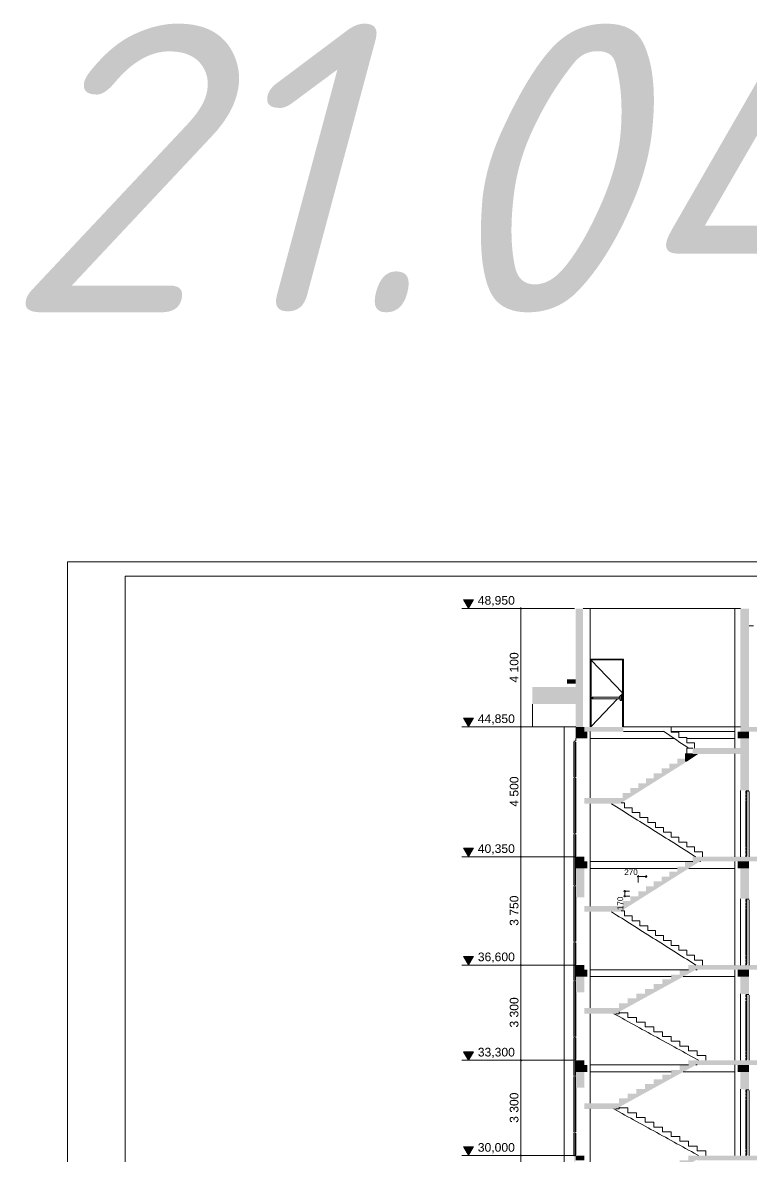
# Model space of a CAD drawing. Header units: millimetres. Extents: x 1499747 to 4230374, y -28481 to 441852.
# Drawn here: x 2512652 to 2537872, y 11128 to 50399 of the extents above; entities that cross this region are included whole.
import ezdxf
from ezdxf.xclip import XClip

# ---------------------------------------------------------------- set-up
doc = ezdxf.new("R2010")
doc.units = ezdxf.units.MM
doc.header["$MEASUREMENT"] = 0
doc.header["$XCLIPFRAME"] = 0
for name, color, linetype, lineweight in [('3 Разрез_22_0_Ном._пера__7_Ном._пера__7', 7, 'Continuous', 18), ('3 Разрез_22_Витражные окна_Ном._пера__1_Ном._пера__7', 7, 'Continuous', 18), ('3 Разрез_22_Витражные окна_Ном._пера__7', 7, 'Continuous', 18), ('3 Разрез_22_Выступы_Ном._пера__1_Ном._пера__7', 7, 'Continuous', 18), ('3 Разрез_22_Двери Archicad_Ном._пера__1_Ном._пера__7', 7, 'Continuous', 18), ('3 Разрез_22_Двери Archicad_Ном._пера__3_Ном._пера__30', 30, 'Continuous', 18), ('3 Разрез_22_Двери Archicad_Ном._пера__7', 7, 'Continuous', 18), ('3 Разрез_22_Двери Archicad_Ном._пера__87_Ном._пера__251', 251, 'Continuous', 18), ('3 Разрез_22_Конструктив - Балки_Ном._пера__10_Ном._пера__134', 134, 'Continuous', 18), ('3 Разрез_22_Конструктив - Балки_Ном._пера__7', 7, 'Continuous', 18), ('3 Разрез_22_Конструктив - Колонны_Ном._пера__1_Ном._пера__7', 7, 'Continuous', 18), ('3 Разрез_22_Конструктив - Колонны_Ном._пера__8_Ном._пера__12', 12, 'Continuous', 18), ('3 Разрез_22_Конструктив - Лестницы_Ном._пера__1_Ном._пера__7', 7, 'Continuous', 18), ('3 Разрез_22_Конструктив - Лестницы_Ном._пера__7', 7, 'Continuous', 18), ('3 Разрез_22_Конструктив - Перекрытия_Ном._пера__1_Ном._пера__7', 7, 'Continuous', 18), ('3 Разрез_22_Конструктив - Перекрытия_Ном._пера__7', 7, 'Continuous', 18), ('3 Разрез_22_Конструктив - Стены Ненесущие Газоблок_Ном._пера__1_Ном._пера__7', 7, 'Continuous', 18), ('3 Разрез_22_Конструктив - Стены Несущие_Ном._пера__1_Ном._пера__7', 7, 'Continuous', 18), ('3 Разрез_22_Конструктив - Стены Несущие_Ном._пера__7', 7, 'Continuous', 18), ('3 Разрез_22_Окна Archicad_Ном._пера__87_Ном._пера__251', 251, 'Continuous', 18), ('3 Разрез_22_Парапет_Ном._пера__20_Ном._пера__1', 1, 'Continuous', 18), ('3 Разрез_22_Парапет_Ном._пера__7', 7, 'Continuous', 18), ('3 Разрез_22_Размер - Общий_Ном._пера__1_Ном._пера__7', 7, 'Continuous', 18), ('3 Разрез_22_Ребра Навес_Ном._пера__7', 7, 'Continuous', 18)]:
    doc.layers.add(name, color=color, linetype=linetype, lineweight=lineweight)
doc.layers.add('Чертеж и Рисунок', color=7, linetype='Continuous')
doc.styles.add('СГЕНЕРИР_СТИЛЬ_2', font='arial.ttf')
doc.styles.add('Текст', font='isocpeui.ttf')

# ---------------------------------------------------------------- blocks, each defined once
blk = doc.blocks.new('Чертеж_3_22', base_point=(1450000, 29700))
at = {"layer": '3 Разрез_22_Витражные окна_Ном._пера__7', "linetype": 'Continuous'}
for points in [[(1425525, 53198), (1425525, 53148), (1425540, 53148), (1425540, 53163), (1425580, 53163), (1425580, 53148), (1425595, 53148), (1425595, 53198)], [(1425579, 53163), (1425541, 53163), (1425541, 51938), (1425579, 51938)], [(1425540, 51953), (1425525, 51953), (1425525, 51903), (1425540, 51903), (1425540, 51918), (1425580, 51918), (1425580, 51903), (1425595, 51903), (1425595, 51953), (1425580, 51953), (1425580, 51938), (1425540, 51938)], [(1425579, 51918), (1425541, 51918), (1425541, 49988), (1425579, 49988)], [(1425525, 49953), (1425540, 49953), (1425540, 49968), (1425580, 49968), (1425580, 49953), (1425595, 49953), (1425595, 50003), (1425580, 50003), (1425580, 49988), (1425540, 49988), (1425540, 50003), (1425525, 50003)], [(1425579, 49968), (1425541, 49968), (1425541, 49188), (1425579, 49188)], [(1425540, 49203), (1425525, 49203), (1425525, 49153), (1425540, 49153), (1425540, 49168), (1425580, 49168), (1425580, 49153), (1425595, 49153), (1425595, 49203), (1425580, 49203), (1425580, 49188), (1425540, 49188)], [(1425579, 49168), (1425541, 49168), (1425541, 48188), (1425579, 48188)], [(1425525, 48153), (1425540, 48153), (1425540, 48168), (1425580, 48168), (1425580, 48153), (1425595, 48153), (1425595, 48203), (1425580, 48203), (1425580, 48188), (1425540, 48188), (1425540, 48203), (1425525, 48203)], [(1425579, 48168), (1425541, 48168), (1425541, 46238), (1425579, 46238)], [(1425525, 46203), (1425540, 46203), (1425540, 46218), (1425580, 46218), (1425580, 46203), (1425595, 46203), (1425595, 46253), (1425580, 46253), (1425580, 46238), (1425540, 46238), (1425540, 46253), (1425525, 46253)], [(1425579, 46218), (1425541, 46218), (1425541, 45438), (1425579, 45438)], [(1425540, 45453), (1425525, 45453), (1425525, 45403), (1425540, 45403), (1425540, 45418), (1425580, 45418), (1425580, 45403), (1425595, 45403), (1425595, 45453), (1425580, 45453), (1425580, 45438), (1425540, 45438)], [(1425579, 45418), (1425541, 45418), (1425541, 44888), (1425579, 44888)], [(1425525, 44853), (1425540, 44853), (1425540, 44868), (1425580, 44868), (1425580, 44853), (1425595, 44853), (1425595, 44903), (1425580, 44903), (1425580, 44888), (1425540, 44888), (1425540, 44903), (1425525, 44903)], [(1425579, 44868), (1425541, 44868), (1425541, 42938), (1425579, 42938)], [(1425525, 42903), (1425540, 42903), (1425540, 42918), (1425580, 42918), (1425580, 42903), (1425595, 42903), (1425595, 42953), (1425580, 42953), (1425580, 42938), (1425540, 42938), (1425540, 42953), (1425525, 42953)], [(1425579, 42918), (1425541, 42918), (1425541, 42138), (1425579, 42138)], [(1425525, 42103), (1425540, 42103), (1425540, 42118), (1425580, 42118), (1425580, 42103), (1425595, 42103), (1425595, 42153), (1425580, 42153), (1425580, 42138), (1425540, 42138), (1425540, 42153), (1425525, 42153)], [(1425579, 42118), (1425541, 42118), (1425541, 41588), (1425579, 41588)], [(1425525, 41553), (1425540, 41553), (1425540, 41568), (1425580, 41568), (1425580, 41553), (1425595, 41553), (1425595, 41603), (1425580, 41603), (1425580, 41588), (1425540, 41588), (1425540, 41603), (1425525, 41603)], [(1425579, 41568), (1425541, 41568), (1425541, 39638), (1425579, 39638)], [(1425525, 39603), (1425540, 39603), (1425540, 39618), (1425580, 39618), (1425580, 39603), (1425595, 39603), (1425595, 39653), (1425580, 39653), (1425580, 39638), (1425540, 39638), (1425540, 39653), (1425525, 39653)], [(1425579, 39618), (1425541, 39618), (1425541, 38838), (1425579, 38838)], [(1425540, 38853), (1425525, 38853), (1425525, 38803), (1425540, 38803), (1425540, 38818), (1425580, 38818), (1425580, 38803), (1425595, 38803), (1425595, 38853), (1425580, 38853), (1425580, 38838), (1425540, 38838)], [(1425579, 38818), (1425541, 38818), (1425541, 38288), (1425579, 38288)]]:
    blk.add_hatch(color=256, dxfattribs=at).paths.add_polyline_path(points)
at = {"layer": '3 Разрез_22_Двери Archicad_Ном._пера__7', "linetype": 'Continuous'}
for points in [[(1431480, 51478), (1431480, 51450), (1431520, 51450), (1431520, 51438), (1431595, 51438), (1431595, 51478)], [(1431480, 51350), (1431520, 51350), (1431520, 51450), (1431480, 51450)], [(1431480, 49378), (1431520, 49378), (1431520, 51350), (1431480, 51350)], [(1431480, 49178), (1431520, 49178), (1431520, 49378), (1431480, 49378)], [(1431480, 47728), (1431480, 47700), (1431520, 47700), (1431520, 47688), (1431595, 47688), (1431595, 47728)], [(1431480, 47600), (1431520, 47600), (1431520, 47700), (1431480, 47700)], [(1431480, 45628), (1431520, 45628), (1431520, 47600), (1431480, 47600)], [(1431480, 45428), (1431520, 45428), (1431520, 45628), (1431480, 45628)], [(1431480, 44428), (1431480, 44400), (1431520, 44400), (1431520, 44388), (1431595, 44388), (1431595, 44428)], [(1431480, 44300), (1431520, 44300), (1431520, 44400), (1431480, 44400)], [(1431480, 42328), (1431520, 42328), (1431520, 44300), (1431480, 44300)], [(1431480, 42128), (1431520, 42128), (1431520, 42328), (1431480, 42328)], [(1431480, 41128), (1431480, 41100), (1431520, 41100), (1431520, 41088), (1431595, 41088), (1431595, 41128)], [(1431480, 41000), (1431520, 41000), (1431520, 41100), (1431480, 41100)], [(1431480, 39028), (1431520, 39028), (1431520, 41000), (1431480, 41000)], [(1431480, 38828), (1431520, 38828), (1431520, 39028), (1431480, 39028)]]:
    blk.add_hatch(color=256, dxfattribs=at).paths.add_polyline_path(points)
at = {"layer": '3 Разрез_22_Конструктив - Балки_Ном._пера__7', "linetype": 'Continuous'}
for points in [[(1425595, 53518), (1425595, 53278), (1425895, 53278), (1425895, 53518)], [(1425895, 53278), (1425995, 53278), (1425995, 53518), (1425895, 53518)], [(1431195, 53518), (1431195, 53278), (1431595, 53278), (1431595, 53518)], [(1425595, 49018), (1425595, 48778), (1425895, 48778), (1425895, 49018)], [(1425895, 48778), (1425995, 48778), (1425995, 49018), (1425895, 49018)], [(1431195, 49018), (1431195, 48778), (1431595, 48778), (1431595, 49018)], [(1425595, 45268), (1425595, 45028), (1425895, 45028), (1425895, 45268)], [(1425895, 45028), (1425995, 45028), (1425995, 45268), (1425895, 45268)], [(1431195, 45268), (1431195, 45028), (1431595, 45028), (1431595, 45268)], [(1425595, 41968), (1425595, 41728), (1425895, 41728), (1425895, 41968)], [(1425895, 41728), (1425995, 41728), (1425995, 41968), (1425895, 41968)], [(1431195, 41968), (1431195, 41728), (1431595, 41728), (1431595, 41968)]]:
    blk.add_hatch(color=256, dxfattribs=at).paths.add_polyline_path(points)
at = {"layer": '3 Разрез_22_Конструктив - Лестницы_Ном._пера__7', "linetype": 'Continuous'}
for points in [[(1429645, 52761), (1429375, 52761), (1429375, 52478), (1429441, 52478), (1429834, 52744), (1429645, 52744)], [(1429645, 52944), (1429645, 52744), (1431295, 52744), (1431295, 52944)], [(1427215, 51218), (1427122, 51218), (1427122, 51018), (1429375, 52436), (1429375, 52578), (1429105, 52578), (1429105, 52408), (1428835, 52408), (1428835, 52238), (1428565, 52238), (1428565, 52068), (1428295, 52068), (1428295, 51898), (1428025, 51898), (1428025, 51728), (1427755, 51728), (1427755, 51558), (1427485, 51558), (1427485, 51388), (1427215, 51388)], [(1425895, 51218), (1425895, 51018), (1427122, 51018), (1427122, 51218)], [(1427215, 47473), (1427123, 47473), (1427123, 47273), (1429915, 49036), (1429915, 49178), (1429645, 49178), (1429645, 49007), (1429375, 49007), (1429375, 48837), (1429105, 48837), (1429105, 48666), (1428835, 48666), (1428835, 48496), (1428565, 48496), (1428565, 48325), (1428295, 48325), (1428295, 48155), (1428025, 48155), (1428025, 47984), (1427755, 47984), (1427755, 47814), (1427485, 47814), (1427485, 47644), (1427215, 47644)], [(1425895, 47473), (1425895, 47273), (1427123, 47273), (1427123, 47473)], [(1426980, 43943), (1426980, 43743), (1429795, 45291), (1429795, 45428), (1429495, 45428), (1429495, 45263), (1429195, 45263), (1429195, 45098), (1428895, 45098), (1428895, 44933), (1428595, 44933), (1428595, 44768), (1428295, 44768), (1428295, 44603), (1427995, 44603), (1427995, 44438), (1427695, 44438), (1427695, 44273), (1427395, 44273), (1427395, 44108), (1427095, 44108), (1427095, 43943)], [(1425895, 43743), (1426980, 43743), (1426980, 43943), (1425895, 43943)], [(1426980, 40643), (1426980, 40443), (1429795, 41991), (1429795, 42128), (1429495, 42128), (1429495, 41963), (1429195, 41963), (1429195, 41798), (1428895, 41798), (1428895, 41633), (1428595, 41633), (1428595, 41468), (1428295, 41468), (1428295, 41303), (1427995, 41303), (1427995, 41138), (1427695, 41138), (1427695, 40973), (1427395, 40973), (1427395, 40808), (1427095, 40808), (1427095, 40643)], [(1425895, 40443), (1426980, 40443), (1426980, 40643), (1425895, 40643)], [(1426980, 37343), (1426980, 37143), (1429795, 38691), (1429795, 38828), (1429495, 38828), (1429495, 38663), (1429195, 38663), (1429195, 38498), (1428895, 38498), (1428895, 38333), (1428595, 38333), (1428595, 38168), (1428295, 38168), (1428295, 38003), (1427995, 38003), (1427995, 37838), (1427695, 37838), (1427695, 37673), (1427395, 37673), (1427395, 37508), (1427095, 37508), (1427095, 37343)]]:
    blk.add_hatch(color=256, dxfattribs=at).paths.add_polyline_path(points)
at = {"layer": '3 Разрез_22_Конструктив - Перекрытия_Ном._пера__7', "linetype": 'Continuous'}
for points in [[(1425595, 53518), (1425895, 53518), (1425895, 53678), (1425595, 53678)], [(1425895, 53518), (1427245, 53518), (1427245, 53678), (1425895, 53678)], [(1431295, 53518), (1438095, 53518), (1438095, 53678), (1431295, 53678)], [(1425595, 49178), (1425595, 49018), (1425895, 49018), (1425895, 49178)], [(1429915, 49018), (1438095, 49018), (1438095, 49178), (1429915, 49178)], [(1425595, 45428), (1425595, 45268), (1425895, 45268), (1425895, 45428)], [(1429795, 45428), (1429795, 45268), (1438095, 45268), (1438095, 45428)], [(1425595, 42128), (1425595, 41968), (1425895, 41968), (1425895, 42128)], [(1429795, 41968), (1438095, 41968), (1438095, 42128), (1429795, 42128)], [(1425595, 38828), (1425595, 38668), (1425895, 38668), (1425895, 38828)], [(1429795, 38668), (1438095, 38668), (1438095, 38828), (1429795, 38828)]]:
    blk.add_hatch(color=256, dxfattribs=at).paths.add_polyline_path(points)
at = {"layer": '3 Разрез_22_Конструктив - Стены Несущие_Ном._пера__7', "linetype": 'Continuous'}
for points in [[(1425595, 57778), (1425595, 53678), (1425845, 53678), (1425845, 57778)], [(1431295, 57778), (1431295, 53678), (1431595, 53678), (1431595, 57778)], [(1431295, 53278), (1431295, 51478), (1431595, 51478), (1431595, 53278)], [(1425595, 48778), (1425595, 47778), (1425895, 47778), (1425895, 48778)], [(1431295, 48778), (1431295, 47728), (1431595, 47728), (1431595, 48778)], [(1425595, 45028), (1425595, 44478), (1425895, 44478), (1425895, 45028)], [(1431295, 45028), (1431295, 44428), (1431595, 44428), (1431595, 45028)], [(1425595, 41728), (1425595, 41178), (1425895, 41178), (1425895, 41728)], [(1431295, 41728), (1431295, 41128), (1431595, 41128), (1431595, 41728)]]:
    blk.add_hatch(color=256, dxfattribs=at).paths.add_polyline_path(points)
at = {"layer": '3 Разрез_22_Парапет_Ном._пера__7', "linetype": 'Continuous'}
blk.add_hatch(color=256, dxfattribs=at).paths.add_polyline_path([(1424095, 55056), (1424095, 54470), (1425595, 54470), (1425595, 55056)])
at = {"layer": '3 Разрез_22_Размер - Общий_Ном._пера__1_Ном._пера__7', "linetype": 'Continuous'}
for points in [[(1421879, 57778), (1422053, 58078), (1421705, 58078)], [(1421879, 53678), (1422053, 53978), (1421705, 53978)], [(1421879, 49178), (1422053, 49478), (1421705, 49478)], [(1421879, 45428), (1422053, 45728), (1421705, 45728)], [(1421879, 42128), (1422053, 42428), (1421705, 42428)], [(1421879, 38828), (1422053, 39128), (1421705, 39128)]]:
    blk.add_hatch(color=256, dxfattribs=at).paths.add_polyline_path(points)
at = {"layer": '3 Разрез_22_Ребра Навес_Ном._пера__7', "linetype": 'Continuous'}
blk.add_hatch(color=256, dxfattribs=at).paths.add_polyline_path([(1425295, 55328), (1425295, 55178), (1425595, 55178), (1425595, 55328)])
at = {"layer": '3 Разрез_22_0_Ном._пера__7_Ном._пера__7', "linetype": 'Continuous', "flags": 128}
for points in [[(1408000, 59400), (1408000, 0)], [(1492000, 59400), (1408000, 59400)]]:
    blk.add_lwpolyline(points, dxfattribs=at)
blk.add_lwpolyline([(1410000, 58900), (1410000, 500), (1491500, 500), (1491500, 58900)], close=True, dxfattribs=at)
at = {"layer": '3 Разрез_22_Витражные окна_Ном._пера__1_Ном._пера__7', "linetype": 'Continuous'}
for p, q in [((1425525, 52628), (1425525, 53148)), ((1425540, 53148), (1425540, 52628)), ((1425580, 53148), (1425580, 52628)), ((1425595, 52628), (1425595, 53148)), ((1425525, 51953), (1425525, 52628)), ((1425541, 52628), (1425540, 52628)), ((1425540, 52628), (1425540, 51953)), ((1425580, 52628), (1425579, 52628)), ((1425580, 52628), (1425580, 51953)), ((1425595, 51953), (1425595, 52628)), ((1425525, 50003), (1425525, 51903)), ((1425540, 51903), (1425540, 50003)), ((1425580, 51903), (1425580, 50003)), ((1425595, 50003), (1425595, 51903)), ((1425525, 49203), (1425525, 49953)), ((1425540, 49953), (1425540, 49203)), ((1425580, 49953), (1425580, 49203)), ((1425595, 49203), (1425595, 49953)), ((1425525, 48203), (1425525, 49153)), ((1425540, 49153), (1425540, 48203)), ((1425580, 49153), (1425580, 48203)), ((1425525, 46253), (1425525, 48153)), ((1425540, 48153), (1425540, 46253)), ((1425580, 48153), (1425580, 46253)), ((1425595, 46253), (1425595, 47778)), ((1425525, 45453), (1425525, 46203)), ((1425540, 46203), (1425540, 45453)), ((1425580, 46203), (1425580, 45453)), ((1425595, 45453), (1425595, 46203)), ((1425525, 44903), (1425525, 45403)), ((1425540, 45403), (1425540, 44903)), ((1425580, 45403), (1425580, 44903)), ((1425525, 42953), (1425525, 44853)), ((1425540, 44853), (1425540, 42953)), ((1425580, 44853), (1425580, 42953)), ((1425595, 42953), (1425595, 44478)), ((1425525, 42153), (1425525, 42903)), ((1425540, 42903), (1425540, 42153)), ((1425580, 42903), (1425580, 42153)), ((1425595, 42153), (1425595, 42903)), ((1425525, 41603), (1425525, 42103)), ((1425540, 42103), (1425540, 41603)), ((1425580, 42103), (1425580, 41603)), ((1425525, 39653), (1425525, 41553)), ((1425540, 41553), (1425540, 39653)), ((1425580, 41553), (1425580, 39653)), ((1425595, 39653), (1425595, 41178)), ((1425525, 38853), (1425525, 39603)), ((1425540, 39603), (1425540, 38853)), ((1425580, 39603), (1425580, 38853)), ((1425595, 38853), (1425595, 39603))]:
    blk.add_line(p, q, dxfattribs=at)
at = {"layer": '3 Разрез_22_Выступы_Ном._пера__1_Ном._пера__7', "linetype": 'Continuous'}
for p, q in [((1425195, 45428), (1425195, 53678)), ((1425195, 14078), (1425195, 45428))]:
    blk.add_line(p, q, dxfattribs=at)
at = {"layer": '3 Разрез_22_Двери Archicad_Ном._пера__1_Ном._пера__7', "linetype": 'Continuous'}
for p, q in [((1426095, 56028), (1427245, 56028)), ((1426127, 55996), (1426127, 53678)), ((1427213, 55996), (1426127, 55996)), ((1427213, 53678), (1427213, 55996)), ((1427245, 56028), (1427245, 53678)), ((1426165, 54708), (1426165, 54705)), ((1426165, 54705), (1426165, 54691)), ((1426175, 54705), (1426165, 54705)), ((1426165, 54691), (1426165, 54678)), ((1426165, 54678), (1426165, 54664)), ((1426165, 54664), (1426165, 54651)), ((1426165, 54651), (1426165, 54648)), ((1426175, 54651), (1426165, 54651)), ((1427135, 54708), (1426175, 54708)), ((1426175, 54708), (1426175, 54705)), ((1426175, 54705), (1426175, 54691)), ((1426175, 54691), (1426175, 54678)), ((1426175, 54678), (1426175, 54664)), ((1426175, 54664), (1426175, 54651)), ((1426175, 54651), (1426175, 54648)), ((1427135, 54648), (1426175, 54648)), ((1426180, 54705), (1426180, 54691)), ((1427090, 54705), (1426180, 54705)), ((1426180, 54691), (1426180, 54678)), ((1426180, 54678), (1426180, 54664)), ((1426180, 54664), (1426180, 54651)), ((1427090, 54651), (1426180, 54651)), ((1427090, 54705), (1427090, 54691)), ((1427090, 54691), (1427090, 54678)), ((1427090, 54678), (1427090, 54664)), ((1427090, 54664), (1427090, 54651)), ((1427095, 54705), (1427095, 54691)), ((1427135, 54705), (1427095, 54705)), ((1427095, 54691), (1427095, 54678)), ((1427095, 54678), (1427095, 54664)), ((1427095, 54664), (1427095, 54651)), ((1427135, 54651), (1427095, 54651)), ((1427135, 54768), (1427135, 54705)), ((1427175, 54768), (1427135, 54768)), ((1427175, 54705), (1427135, 54705)), ((1427135, 54651), (1427135, 54588)), ((1427175, 54651), (1427135, 54651)), ((1427175, 54651), (1427135, 54651)), ((1427175, 54588), (1427135, 54588)), ((1427175, 54768), (1427175, 54705)), ((1427175, 54705), (1427175, 54692)), ((1427175, 54692), (1427175, 54678)), ((1427175, 54678), (1427175, 54664)), ((1427175, 54664), (1427175, 54651)), ((1427175, 54651), (1427175, 54588))]:
    blk.add_line(p, q, dxfattribs=at)
at = {"layer": '3 Разрез_22_Двери Archicad_Ном._пера__3_Ном._пера__30', "linetype": 'Continuous'}
for p, q in [((1426127, 55995), (1427213, 54855)), ((1426127, 53690), (1427039, 54648)), ((1427096, 54708), (1427135, 54748)), ((1427153, 54768), (1427213, 54830)), ((1431479, 51450), (1431479, 51376)), ((1431479, 51331), (1431479, 51305)), ((1431479, 51305), (1431479, 51272)), ((1431479, 51272), (1431479, 51258)), ((1431479, 51230), (1431479, 51163)), ((1431479, 51163), (1431479, 51139)), ((1431479, 51120), (1431479, 51053)), ((1431479, 51053), (1431479, 51020)), ((1431520, 51422), (1431520, 51305)), ((1431520, 51305), (1431520, 50314)), ((1431595, 49178), (1431595, 51438)), ((1431479, 51011), (1431479, 50943)), ((1431479, 50943), (1431479, 50901)), ((1431479, 50901), (1431479, 50834)), ((1431479, 50834), (1431479, 50791)), ((1431479, 50791), (1431479, 50724)), ((1431479, 50724), (1431479, 50682)), ((1431479, 50682), (1431479, 50614)), ((1431479, 50614), (1431479, 50572)), ((1431479, 50572), (1431479, 50504)), ((1431479, 50498), (1431479, 50462)), ((1431479, 50462), (1431479, 50395)), ((1431479, 50387), (1431479, 50381)), ((1431479, 50381), (1431479, 50314)), ((1431479, 50246), (1431479, 50314)), ((1431520, 49322), (1431520, 50314)), ((1431479, 50240), (1431479, 50246)), ((1431479, 50165), (1431479, 50233)), ((1431479, 50129), (1431479, 50165)), ((1431479, 50055), (1431479, 50123)), ((1431479, 50013), (1431479, 50055)), ((1431479, 49946), (1431479, 50013)), ((1431479, 49903), (1431479, 49946)), ((1431479, 49836), (1431479, 49903)), ((1431479, 49794), (1431479, 49836)), ((1431479, 49726), (1431479, 49794)), ((1431479, 49684), (1431479, 49726)), ((1431479, 49616), (1431479, 49684)), ((1431479, 49574), (1431479, 49608)), ((1431479, 49507), (1431479, 49574)), ((1431479, 49465), (1431479, 49489)), ((1431479, 49397), (1431479, 49465)), ((1431479, 49355), (1431479, 49370)), ((1431479, 49322), (1431479, 49355)), ((1431479, 49297), (1431479, 49322)), ((1431479, 49178), (1431479, 49251)), ((1431520, 49205), (1431520, 49322)), ((1431479, 47700), (1431479, 47626)), ((1431479, 47581), (1431479, 47555)), ((1431479, 47555), (1431479, 47522)), ((1431479, 47522), (1431479, 47508)), ((1431520, 47672), (1431520, 47555)), ((1431520, 47555), (1431520, 46564)), ((1431595, 45428), (1431595, 47688)), ((1431479, 47480), (1431479, 47413)), ((1431479, 47413), (1431479, 47389)), ((1431479, 47370), (1431479, 47303)), ((1431479, 47303), (1431479, 47270)), ((1431479, 47261), (1431479, 47193)), ((1431479, 47193), (1431479, 47151)), ((1431479, 47151), (1431479, 47084)), ((1431479, 47084), (1431479, 47041)), ((1431479, 47041), (1431479, 46974)), ((1431479, 46974), (1431479, 46932)), ((1431479, 46932), (1431479, 46864)), ((1431479, 46864), (1431479, 46822)), ((1431479, 46822), (1431479, 46754)), ((1431479, 46748), (1431479, 46712)), ((1431479, 46712), (1431479, 46645)), ((1431479, 46637), (1431479, 46631)), ((1431479, 46631), (1431479, 46564)), ((1431479, 46496), (1431479, 46564)), ((1431479, 46490), (1431479, 46496)), ((1431479, 46415), (1431479, 46483)), ((1431479, 46379), (1431479, 46415)), ((1431479, 46305), (1431479, 46373)), ((1431520, 45572), (1431520, 46564)), ((1431479, 46263), (1431479, 46305)), ((1431479, 46196), (1431479, 46263)), ((1431479, 46153), (1431479, 46196)), ((1431479, 46086), (1431479, 46153)), ((1431479, 46044), (1431479, 46086)), ((1431479, 45976), (1431479, 46044)), ((1431479, 45934), (1431479, 45976)), ((1431479, 45866), (1431479, 45934)), ((1431479, 45824), (1431479, 45858)), ((1431479, 45757), (1431479, 45824)), ((1431479, 45715), (1431479, 45739)), ((1431479, 45647), (1431479, 45715)), ((1431479, 45605), (1431479, 45620)), ((1431479, 45572), (1431479, 45605)), ((1431479, 45547), (1431479, 45572)), ((1431520, 45455), (1431520, 45572)), ((1431479, 45428), (1431479, 45501)), ((1431479, 44400), (1431479, 44326)), ((1431595, 42128), (1431595, 44388)), ((1431479, 44281), (1431479, 44255)), ((1431479, 44255), (1431479, 44222)), ((1431479, 44222), (1431479, 44208)), ((1431479, 44180), (1431479, 44113)), ((1431479, 44113), (1431479, 44089)), ((1431479, 44070), (1431479, 44003)), ((1431479, 44003), (1431479, 43970)), ((1431520, 44372), (1431520, 44255)), ((1431520, 44255), (1431520, 43264)), ((1431479, 43961), (1431479, 43893)), ((1431479, 43893), (1431479, 43851)), ((1431479, 43851), (1431479, 43784)), ((1431479, 43784), (1431479, 43741)), ((1431479, 43741), (1431479, 43674)), ((1431479, 43674), (1431479, 43632)), ((1431479, 43632), (1431479, 43564)), ((1431479, 43564), (1431479, 43522)), ((1431479, 43522), (1431479, 43454)), ((1431479, 43448), (1431479, 43412)), ((1431479, 43412), (1431479, 43345)), ((1431479, 43337), (1431479, 43331)), ((1431479, 43331), (1431479, 43264)), ((1431479, 43196), (1431479, 43264)), ((1431520, 42272), (1431520, 43264)), ((1431479, 43190), (1431479, 43196)), ((1431479, 43115), (1431479, 43183)), ((1431479, 43079), (1431479, 43115)), ((1431479, 43005), (1431479, 43073)), ((1431479, 42963), (1431479, 43005)), ((1431479, 42896), (1431479, 42963)), ((1431479, 42853), (1431479, 42896)), ((1431479, 42786), (1431479, 42853)), ((1431479, 42744), (1431479, 42786)), ((1431479, 42676), (1431479, 42744)), ((1431479, 42634), (1431479, 42676)), ((1431479, 42566), (1431479, 42634)), ((1431479, 42524), (1431479, 42558)), ((1431479, 42457), (1431479, 42524)), ((1431479, 42415), (1431479, 42439)), ((1431479, 42347), (1431479, 42415)), ((1431479, 42305), (1431479, 42320)), ((1431479, 42272), (1431479, 42305)), ((1431479, 42247), (1431479, 42272)), ((1431479, 42128), (1431479, 42201)), ((1431520, 42155), (1431520, 42272)), ((1431479, 41100), (1431479, 41026)), ((1431479, 40981), (1431479, 40955)), ((1431479, 40955), (1431479, 40922)), ((1431479, 40922), (1431479, 40908)), ((1431479, 40880), (1431479, 40813)), ((1431520, 41072), (1431520, 40955)), ((1431520, 40955), (1431520, 39964)), ((1431595, 38828), (1431595, 41088)), ((1431479, 40813), (1431479, 40789)), ((1431479, 40770), (1431479, 40703)), ((1431479, 40703), (1431479, 40670)), ((1431479, 40661), (1431479, 40593)), ((1431479, 40593), (1431479, 40551)), ((1431479, 40551), (1431479, 40484)), ((1431479, 40484), (1431479, 40441)), ((1431479, 40441), (1431479, 40374)), ((1431479, 40374), (1431479, 40332)), ((1431479, 40332), (1431479, 40264)), ((1431479, 40264), (1431479, 40222)), ((1431479, 40222), (1431479, 40154)), ((1431479, 40148), (1431479, 40112)), ((1431479, 40112), (1431479, 40045)), ((1431479, 40037), (1431479, 40031)), ((1431479, 40031), (1431479, 39964)), ((1431479, 39896), (1431479, 39964)), ((1431479, 39890), (1431479, 39896)), ((1431479, 39815), (1431479, 39883)), ((1431479, 39779), (1431479, 39815)), ((1431479, 39705), (1431479, 39773)), ((1431479, 39663), (1431479, 39705)), ((1431520, 38972), (1431520, 39964)), ((1431479, 39596), (1431479, 39663)), ((1431479, 39553), (1431479, 39596)), ((1431479, 39486), (1431479, 39553)), ((1431479, 39444), (1431479, 39486)), ((1431479, 39376), (1431479, 39444)), ((1431479, 39334), (1431479, 39376)), ((1431479, 39266), (1431479, 39334)), ((1431479, 39224), (1431479, 39258)), ((1431479, 39157), (1431479, 39224)), ((1431479, 39115), (1431479, 39139)), ((1431479, 39047), (1431479, 39115)), ((1431479, 39005), (1431479, 39020)), ((1431479, 38972), (1431479, 39005)), ((1431479, 38947), (1431479, 38972)), ((1431479, 38828), (1431479, 38901)), ((1431520, 38855), (1431520, 38972))]:
    blk.add_line(p, q, dxfattribs=at)
at = {"layer": '3 Разрез_22_Двери Archicad_Ном._пера__87_Ном._пера__251', "linetype": 'Continuous'}
for p, q in [((1431295, 49178), (1431295, 51478)), ((1431295, 45428), (1431295, 47728)), ((1431295, 42128), (1431295, 44428)), ((1431295, 38828), (1431295, 41128))]:
    blk.add_line(p, q, dxfattribs=at)
at = {"layer": '3 Разрез_22_Конструктив - Балки_Ном._пера__10_Ном._пера__134', "linetype": 'Continuous'}
for p, q in [((1428625, 53518), (1428647, 53518)), ((1428895, 53518), (1431095, 53518)), ((1426095, 53278), (1429000, 53278)), ((1429435, 53278), (1431095, 53278)), ((1426095, 49018), (1429645, 49018)), ((1426095, 48778), (1429105, 48778)), ((1429506, 48778), (1431095, 48778)), ((1429886, 49018), (1429915, 49018)), ((1426095, 45268), (1429495, 45268)), ((1429753, 45268), (1429795, 45268)), ((1426095, 45028), (1428895, 45028)), ((1429316, 45028), (1431095, 45028)), ((1426095, 41968), (1429495, 41968)), ((1426095, 41728), (1428895, 41728)), ((1429316, 41728), (1431095, 41728)), ((1429753, 41968), (1429795, 41968))]:
    blk.add_line(p, q, dxfattribs=at)
at = {"layer": '3 Разрез_22_Конструктив - Колонны_Ном._пера__1_Ном._пера__7', "linetype": 'Continuous'}
for p, q in [((1425845, 57778), (1426095, 57778)), ((1426095, 53678), (1426095, 57778)), ((1431095, 57778), (1431295, 57778)), ((1431095, 53678), (1431095, 57778)), ((1431095, 53678), (1431295, 53678))]:
    blk.add_line(p, q, dxfattribs=at)
at = {"layer": '3 Разрез_22_Конструктив - Колонны_Ном._пера__8_Ном._пера__12', "linetype": 'Continuous'}
for p, q in [((1426095, 51218), (1426095, 53518)), ((1431095, 52944), (1431095, 53678)), ((1431095, 49178), (1431095, 52744)), ((1426095, 49178), (1426095, 51018)), ((1426095, 47473), (1426095, 49178)), ((1431095, 45428), (1431095, 49018)), ((1426095, 45428), (1426095, 47273)), ((1426095, 43943), (1426095, 45428)), ((1431095, 42128), (1431095, 45268)), ((1426095, 42128), (1426095, 43743)), ((1426095, 40643), (1426095, 42128)), ((1431095, 38828), (1431095, 41968)), ((1426095, 38828), (1426095, 40443)), ((1426095, 37343), (1426095, 38828))]:
    blk.add_line(p, q, dxfattribs=at)
at = {"layer": '3 Разрез_22_Конструктив - Лестницы_Ном._пера__1_Ном._пера__7', "linetype": 'Continuous'}
for p, q in [((1428625, 53678), (1428895, 53678)), ((1428715, 53471), (1428625, 53533)), ((1428805, 53410), (1428715, 53471)), ((1428895, 53349), (1428805, 53410)), ((1428895, 53678), (1428895, 53494)), ((1428895, 53494), (1429165, 53494)), ((1429165, 53494), (1429165, 53311)), ((1428985, 53288), (1428895, 53349)), ((1429075, 53227), (1428985, 53288)), ((1429165, 53166), (1429075, 53227)), ((1429165, 53311), (1429435, 53311)), ((1429255, 53105), (1429165, 53166)), ((1429345, 53044), (1429255, 53105)), ((1429435, 52983), (1429345, 53044)), ((1429435, 53311), (1429435, 53128)), ((1429435, 53128), (1429705, 53128)), ((1429705, 52944), (1429705, 53128)), ((1429491, 52944), (1429435, 52983)), ((1429435, 52944), (1429645, 52944)), ((1429435, 52761), (1429435, 52944)), ((1426827, 51018), (1427005, 50906)), ((1427095, 50849), (1427005, 50906)), ((1427185, 50792), (1427095, 50849)), ((1427170, 51048), (1427275, 51048)), ((1427275, 50736), (1427185, 50792)), ((1427275, 51048), (1427275, 50878)), ((1427275, 50878), (1427545, 50878)), ((1427365, 50679), (1427275, 50736)), ((1427455, 50622), (1427365, 50679)), ((1427545, 50878), (1427545, 50708)), ((1427545, 50708), (1427815, 50708)), ((1427815, 50708), (1427815, 50538)), ((1427545, 50566), (1427455, 50622)), ((1427635, 50509), (1427545, 50566)), ((1427725, 50452), (1427635, 50509)), ((1427815, 50396), (1427725, 50452)), ((1427815, 50538), (1428085, 50538)), ((1427905, 50339), (1427815, 50396)), ((1427995, 50282), (1427905, 50339)), ((1428085, 50226), (1427995, 50282)), ((1428085, 50538), (1428085, 50368)), ((1428085, 50368), (1428355, 50368)), ((1428355, 50368), (1428355, 50198)), ((1428175, 50169), (1428085, 50226)), ((1428265, 50112), (1428175, 50169)), ((1428355, 50056), (1428265, 50112)), ((1428355, 50198), (1428625, 50198)), ((1428445, 49999), (1428355, 50056)), ((1428535, 49942), (1428445, 49999)), ((1428625, 49886), (1428535, 49942)), ((1428625, 50198), (1428625, 50028)), ((1428625, 50028), (1428895, 50028)), ((1428715, 49829), (1428625, 49886)), ((1428895, 50028), (1428895, 49858)), ((1428805, 49772), (1428715, 49829)), ((1428895, 49716), (1428805, 49772)), ((1428895, 49858), (1429165, 49858)), ((1428985, 49659), (1428895, 49716)), ((1429075, 49602), (1428985, 49659)), ((1429165, 49546), (1429075, 49602)), ((1429165, 49858), (1429165, 49688)), ((1429165, 49688), (1429435, 49688)), ((1429255, 49489), (1429165, 49546)), ((1429345, 49432), (1429255, 49489)), ((1429435, 49688), (1429435, 49518)), ((1429435, 49518), (1429705, 49518)), ((1429705, 49518), (1429705, 49348)), ((1429435, 49376), (1429345, 49432)), ((1429525, 49319), (1429435, 49376)), ((1429615, 49262), (1429525, 49319)), ((1429705, 49206), (1429615, 49262)), ((1429705, 49348), (1429975, 49348)), ((1429749, 49178), (1429705, 49206)), ((1429975, 49178), (1429975, 49348)), ((1426827, 47273), (1427005, 47161)), ((1427095, 47104), (1427005, 47161)), ((1427169, 47303), (1427275, 47303)), ((1427275, 47303), (1427275, 47132)), ((1427275, 47132), (1427545, 47132)), ((1427545, 47132), (1427545, 46962)), ((1427185, 47047), (1427095, 47104)), ((1427275, 46990), (1427185, 47047)), ((1427365, 46933), (1427275, 46990)), ((1427455, 46877), (1427365, 46933)), ((1427545, 46820), (1427455, 46877)), ((1427545, 46962), (1427815, 46962)), ((1427635, 46763), (1427545, 46820)), ((1427725, 46706), (1427635, 46763)), ((1427815, 46962), (1427815, 46791)), ((1427815, 46791), (1428085, 46791)), ((1428085, 46791), (1428085, 46621)), ((1427815, 46649), (1427725, 46706)), ((1427905, 46593), (1427815, 46649)), ((1427995, 46536), (1427905, 46593)), ((1428085, 46479), (1427995, 46536)), ((1428085, 46621), (1428355, 46621)), ((1428175, 46422), (1428085, 46479)), ((1428265, 46365), (1428175, 46422)), ((1428355, 46308), (1428265, 46365)), ((1428355, 46621), (1428355, 46450)), ((1428355, 46450), (1428625, 46450)), ((1428625, 46450), (1428625, 46280)), ((1428445, 46252), (1428355, 46308)), ((1428535, 46195), (1428445, 46252)), ((1428625, 46138), (1428535, 46195)), ((1428625, 46280), (1428895, 46280)), ((1428715, 46081), (1428625, 46138)), ((1428805, 46024), (1428715, 46081)), ((1428895, 45968), (1428805, 46024)), ((1428895, 46280), (1428895, 46109)), ((1428895, 46109), (1429165, 46109)), ((1428985, 45911), (1428895, 45968)), ((1429165, 46109), (1429165, 45939)), ((1429075, 45854), (1428985, 45911)), ((1429165, 45797), (1429075, 45854)), ((1429165, 45939), (1429435, 45939)), ((1429255, 45740), (1429165, 45797)), ((1429345, 45683), (1429255, 45740)), ((1429435, 45627), (1429345, 45683)), ((1429435, 45939), (1429435, 45769)), ((1429435, 45769), (1429705, 45769)), ((1429525, 45570), (1429435, 45627)), ((1429615, 45513), (1429525, 45570)), ((1429705, 45769), (1429705, 45598)), ((1429705, 45598), (1429975, 45598)), ((1429975, 45428), (1429975, 45598)), ((1429705, 45456), (1429615, 45513)), ((1429750, 45428), (1429705, 45456)), ((1426909, 43743), (1427095, 43641)), ((1427095, 43743), (1426980, 43743)), ((1427095, 43806), (1427095, 43743)), ((1427095, 43778), (1427395, 43778)), ((1427195, 43586), (1427095, 43641)), ((1427395, 43778), (1427395, 43613)), ((1427395, 43613), (1427695, 43613)), ((1427695, 43613), (1427695, 43448)), ((1427295, 43531), (1427195, 43586)), ((1427395, 43476), (1427295, 43531)), ((1427495, 43421), (1427395, 43476)), ((1427595, 43366), (1427495, 43421)), ((1427695, 43311), (1427595, 43366)), ((1427695, 43448), (1427995, 43448)), ((1427795, 43256), (1427695, 43311)), ((1427895, 43201), (1427795, 43256)), ((1427995, 43146), (1427895, 43201)), ((1427995, 43448), (1427995, 43283)), ((1427995, 43283), (1428295, 43283)), ((1428295, 43283), (1428295, 43118)), ((1428095, 43091), (1427995, 43146)), ((1428195, 43036), (1428095, 43091)), ((1428295, 42981), (1428195, 43036)), ((1428295, 43118), (1428595, 43118)), ((1428395, 42926), (1428295, 42981)), ((1428495, 42871), (1428395, 42926)), ((1428595, 42816), (1428495, 42871)), ((1428595, 43118), (1428595, 42953)), ((1428595, 42953), (1428895, 42953)), ((1428695, 42761), (1428595, 42816)), ((1428895, 42953), (1428895, 42788)), ((1428795, 42706), (1428695, 42761)), ((1428895, 42651), (1428795, 42706)), ((1428895, 42788), (1429195, 42788)), ((1428995, 42596), (1428895, 42651)), ((1429095, 42541), (1428995, 42596)), ((1429195, 42486), (1429095, 42541)), ((1429195, 42788), (1429195, 42623)), ((1429195, 42623), (1429495, 42623)), ((1429295, 42431), (1429195, 42486)), ((1429395, 42376), (1429295, 42431)), ((1429495, 42623), (1429495, 42458)), ((1429495, 42458), (1429795, 42458)), ((1429795, 42458), (1429795, 42293)), ((1429495, 42321), (1429395, 42376)), ((1429595, 42266), (1429495, 42321)), ((1429695, 42211), (1429595, 42266)), ((1429795, 42156), (1429695, 42211)), ((1429795, 42293), (1430095, 42293)), ((1429846, 42128), (1429795, 42156)), ((1430095, 42128), (1430095, 42293)), ((1427095, 40506), (1427095, 40443)), ((1427095, 40478), (1427395, 40478)), ((1427395, 40478), (1427395, 40313)), ((1426909, 40443), (1427095, 40341)), ((1427095, 40443), (1426980, 40443)), ((1427195, 40286), (1427095, 40341)), ((1427295, 40231), (1427195, 40286)), ((1427395, 40176), (1427295, 40231)), ((1427395, 40313), (1427695, 40313)), ((1427495, 40121), (1427395, 40176)), ((1427595, 40066), (1427495, 40121)), ((1427695, 40011), (1427595, 40066)), ((1427695, 40313), (1427695, 40148)), ((1427695, 40148), (1427995, 40148)), ((1427995, 40148), (1427995, 39983)), ((1427795, 39956), (1427695, 40011)), ((1427895, 39901), (1427795, 39956)), ((1427995, 39846), (1427895, 39901)), ((1427995, 39983), (1428295, 39983)), ((1428095, 39791), (1427995, 39846)), ((1428195, 39736), (1428095, 39791)), ((1428295, 39681), (1428195, 39736)), ((1428295, 39983), (1428295, 39818)), ((1428295, 39818), (1428595, 39818)), ((1428395, 39626), (1428295, 39681)), ((1428595, 39818), (1428595, 39653)), ((1428495, 39571), (1428395, 39626)), ((1428595, 39516), (1428495, 39571)), ((1428595, 39653), (1428895, 39653)), ((1428695, 39461), (1428595, 39516)), ((1428795, 39406), (1428695, 39461)), ((1428895, 39351), (1428795, 39406)), ((1428895, 39653), (1428895, 39488)), ((1428895, 39488), (1429195, 39488)), ((1428995, 39296), (1428895, 39351)), ((1429095, 39241), (1428995, 39296)), ((1429195, 39488), (1429195, 39323)), ((1429195, 39323), (1429495, 39323)), ((1429495, 39323), (1429495, 39158)), ((1429195, 39186), (1429095, 39241)), ((1429295, 39131), (1429195, 39186)), ((1429395, 39076), (1429295, 39131)), ((1429495, 39021), (1429395, 39076)), ((1429495, 39158), (1429795, 39158)), ((1429595, 38966), (1429495, 39021)), ((1429695, 38911), (1429595, 38966)), ((1429795, 38856), (1429695, 38911)), ((1429795, 39158), (1429795, 38993)), ((1429795, 38993), (1430095, 38993)), ((1430095, 38828), (1430095, 38993)), ((1429846, 38828), (1429795, 38856))]:
    blk.add_line(p, q, dxfattribs=at)
at = {"layer": '3 Разрез_22_Конструктив - Перекрытия_Ном._пера__1_Ном._пера__7', "linetype": 'Continuous'}
for p, q in [((1427245, 53678), (1428625, 53678)), ((1427245, 53518), (1428625, 53518)), ((1428625, 53518), (1428625, 53533))]:
    blk.add_line(p, q, dxfattribs=at)
at = {"layer": '3 Разрез_22_Конструктив - Стены Ненесущие Газоблок_Ном._пера__1_Ном._пера__7', "linetype": 'Continuous'}
for q in [(1431595, 57178), (1431745, 57178)]:
    blk.add_line((1431645, 57178), q, dxfattribs=at)
at = {"layer": '3 Разрез_22_Конструктив - Стены Несущие_Ном._пера__1_Ном._пера__7', "linetype": 'Continuous'}
for p, q in [((1426095, 57778), (1431095, 57778)), ((1428895, 53678), (1431095, 53678))]:
    blk.add_line(p, q, dxfattribs=at)
at = {"layer": '3 Разрез_22_Окна Archicad_Ном._пера__87_Ном._пера__251', "linetype": 'Continuous'}
blk.add_line((1425595, 53278), (1425595, 53198), dxfattribs=at)
at = {"layer": '3 Разрез_22_Парапет_Ном._пера__20_Ном._пера__1', "linetype": 'Continuous'}
for p, q in [((1424095, 53678), (1424095, 54470)), ((1424095, 53678), (1425595, 53678)), ((1425595, 53678), (1424095, 53678)), ((1424095, 53678), (1424095, 53678))]:
    blk.add_line(p, q, dxfattribs=at)
at = {"layer": '3 Разрез_22_Размер - Общий_Ном._пера__1_Ном._пера__7', "linetype": 'Continuous'}
for p, q in [((1421879, 57778), (1421654, 57778)), ((1421879, 57778), (1421705, 58078)), ((1421705, 58078), (1422053, 58078)), ((1422053, 58078), (1421879, 57778)), ((1421879, 57778), (1425295, 57778)), ((1425545, 57778), (1423644, 57778)), ((1423715, 57753), (1423665, 57803)), ((1423690, 57778), (1423690, 57815)), ((1423690, 53678), (1423690, 57778)), ((1421879, 53678), (1421705, 53978)), ((1421705, 53978), (1422053, 53978)), ((1422053, 53978), (1421879, 53678)), ((1421879, 53678), (1421654, 53678)), ((1421879, 53678), (1425545, 53678)), ((1425295, 53678), (1423644, 53678)), ((1425295, 53678), (1423644, 53678)), ((1423665, 53703), (1423715, 53653)), ((1423665, 53703), (1423715, 53653)), ((1423690, 49178), (1423690, 53678)), ((1421879, 49178), (1421654, 49178)), ((1421879, 49178), (1421705, 49478)), ((1421705, 49478), (1422053, 49478)), ((1422053, 49478), (1421879, 49178)), ((1421879, 49178), (1425545, 49178)), ((1425595, 49178), (1423644, 49178)), ((1425595, 49178), (1423644, 49178)), ((1423665, 49203), (1423715, 49153)), ((1423665, 49203), (1423715, 49153)), ((1423690, 45428), (1423690, 49178)), ((1427717, 48494), (1427755, 48494)), ((1427780, 48519), (1427730, 48469)), ((1427755, 48284), (1427755, 48541)), ((1427755, 48494), (1428025, 48494)), ((1428000, 48469), (1428050, 48519)), ((1428025, 48447), (1428025, 48541)), ((1428025, 48494), (1428062, 48494)), ((1427455, 47984), (1427242, 47984)), ((1427314, 47959), (1427264, 48009)), ((1427289, 47984), (1427289, 48022)), ((1427289, 47814), (1427289, 47984)), ((1427465, 47814), (1427242, 47814)), ((1427264, 47839), (1427314, 47789)), ((1427289, 47776), (1427289, 47814)), ((1421879, 45428), (1421705, 45728)), ((1421705, 45728), (1422053, 45728)), ((1422053, 45728), (1421879, 45428)), ((1421879, 45428), (1421654, 45428)), ((1421879, 45428), (1425595, 45428)), ((1425595, 45428), (1423644, 45428)), ((1425595, 45428), (1423644, 45428)), ((1423665, 45453), (1423715, 45403)), ((1423665, 45453), (1423715, 45403)), ((1423690, 42128), (1423690, 45428)), ((1421879, 42128), (1421705, 42428)), ((1421705, 42428), (1422053, 42428)), ((1422053, 42428), (1421879, 42128)), ((1421879, 42128), (1421654, 42128)), ((1421879, 42128), (1425595, 42128)), ((1425595, 42128), (1423644, 42128)), ((1425595, 42128), (1423644, 42128)), ((1423665, 42153), (1423715, 42103)), ((1423665, 42153), (1423715, 42103)), ((1423690, 38828), (1423690, 42128)), ((1421879, 38828), (1421705, 39128)), ((1421705, 39128), (1422053, 39128)), ((1422053, 39128), (1421879, 38828)), ((1421879, 38828), (1421654, 38828)), ((1421879, 38828), (1425595, 38828)), ((1425595, 38828), (1423644, 38828)), ((1425595, 38828), (1423644, 38828)), ((1423665, 38853), (1423715, 38803)), ((1423665, 38853), (1423715, 38803)), ((1423690, 35528), (1423690, 38828))]:
    blk.add_line(p, q, dxfattribs=at)
at = {"layer": '3 Разрез_22_Размер - Общий_Ном._пера__1_Ном._пера__7', "linetype": 'Continuous', "attachment_point": 7, "style": 'СГЕНЕРИР_СТИЛЬ_2'}
for s, insert, char_height in [('\\A1;{\\pql;\\fArial|b0|i0|c204|p0;\\W1.000000;48,950}', (1422203, 57856), 300), ('\\A1;{\\pql;\\fArial|b0|i0|c204|p0;\\W1.000000;44,850}', (1422203, 53756), 300), ('\\A1;{\\pql;\\fArial|b0|i0|c204|p0;\\W1.000000;40,350}', (1422203, 49256), 300), ('\\A1;{\\pql;\\fArial|b0|i0|c204|p0;\\W1.000000;270}', (1427272, 48546), 200), ('\\A1;{\\pql;\\fArial|b0|i0|c204|p0;\\W1.000000;36,600}', (1422203, 45506), 300), ('\\A1;{\\pql;\\fArial|b0|i0|c204|p0;\\W1.000000;33,300}', (1422203, 42206), 300), ('\\A1;{\\pql;\\fArial|b0|i0|c204|p0;\\W1.000000;30,000}', (1422203, 38906), 300)]:
    blk.add_mtext(s, dxfattribs=dict(at, insert=insert, char_height=char_height))
at = {"layer": '3 Разрез_22_Размер - Общий_Ном._пера__1_Ном._пера__7', "linetype": 'Continuous', "attachment_point": 7, "rotation": 90, "style": 'СГЕНЕРИР_СТИЛЬ_2'}
for s, insert, char_height in [('\\A1;{\\pql;\\fArial|b0|i0|c204|p0;\\W1.000000;4\xa0100}', (1423613, 55213), 300), ('\\A1;{\\pql;\\fArial|b0|i0|c204|p0;\\W1.000000;4\xa0500}', (1423613, 50913), 300), ('\\A1;{\\pql;\\fArial|b0|i0|c204|p0;\\W1.000000;3\xa0750}', (1423613, 46788), 300), ('\\A1;{\\pql;\\fArial|b0|i0|c204|p0;\\W1.000000;170}', (1427237, 47331), 200), ('\\A1;{\\pql;\\fArial|b0|i0|c204|p0;\\W1.000000;3\xa0300}', (1423613, 43263), 300), ('\\A1;{\\pql;\\fArial|b0|i0|c204|p0;\\W1.000000;3\xa0300}', (1423613, 39963), 300)]:
    blk.add_mtext(s, dxfattribs=dict(at, insert=insert, char_height=char_height))

msp = doc.modelspace()

# ---------------------------------------------------------------- block references
at = {"layer": 'Чертеж и Рисунок', "linetype": 'Continuous'}
ref = msp.add_blockref('Чертеж_3_22', (2556202.85824, 2025.38887), dxfattribs=at)
XClip(ref).set_block_clipping_path([(1408000, 0), (1492000, 59400.0000000006)])

# ---------------------------------------------------------------- texts
at = {"color": 18, "lineweight": 50, "true_color": 0x000000, "insert": (2511930.02034, 50365.46854), "char_height": 10000, "width": 12874.2351114, "attachment_point": 1, "style": 'Текст'}
msp.add_mtext('21.04.2026', dxfattribs=at)

doc.saveas('drawing.dxf')
